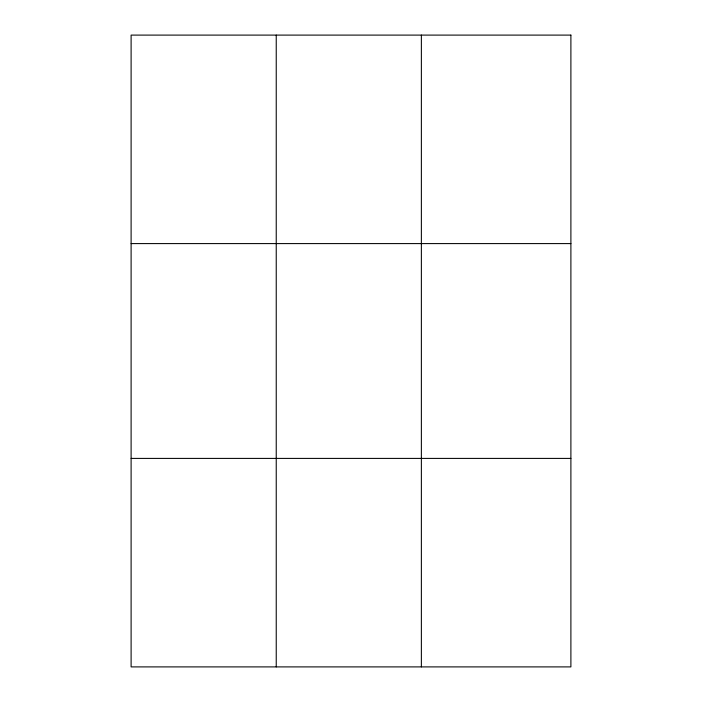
<?xml version="1.0" encoding="UTF-8"?>
<svg xmlns="http://www.w3.org/2000/svg" width="702" height="702" viewBox="0 0 702 702"><rect width="100%" height="100%" fill="white"/><g stroke="black" fill="none" stroke-linecap="round" stroke-linejoin="round"><path stroke-width="1.05" d="M276.237 666.9L276.237 35.1M421.367 666.9L421.367 35.1M131.107 243.594L570.893 243.594M131.107 458.406L570.893 458.406M570.893 35.1L570.893 666.9L131.107 666.9L131.107 35.1L570.893 35.1"/></g></svg>
